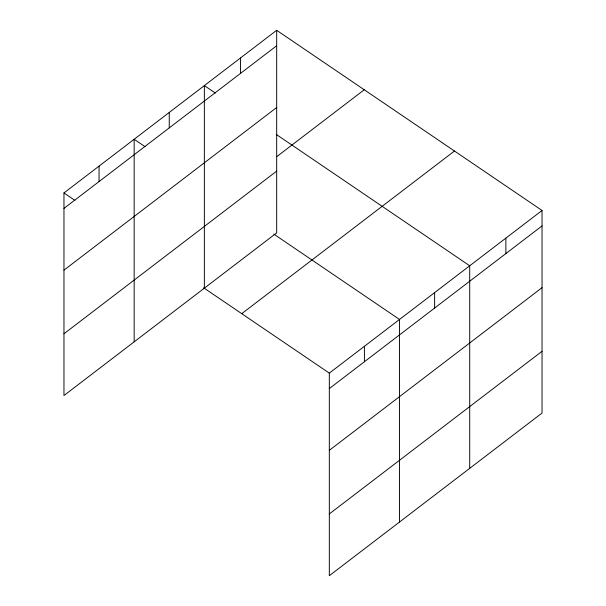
<?xml version="1.0" encoding="UTF-8"?>
<svg xmlns="http://www.w3.org/2000/svg" width="606" height="606" viewBox="0 0 606 606"><rect width="100%" height="100%" fill="white"/><g stroke="black" fill="none" stroke-linecap="round" stroke-linejoin="round"><path stroke-width="0.91" d="M542.037 210.479L542.037 413.05L329.323 575.7L329.323 373.129L542.037 210.479L276.677 30.3L63.963 192.95L63.963 395.521L276.677 232.871L276.677 30.3M63.963 208.396L276.677 45.745M63.963 270.147L276.677 107.497M276.987 156.484L364.251 89.756M63.963 333.77L276.677 171.119M241.749 313.673L454.47 151.023M329.323 388.575L542.037 225.924M329.323 450.326L542.037 287.676M329.323 513.949L542.037 351.298M215.304 93.036L204.358 85.597L204.358 288.168M276.291 134.441L469.711 265.784L469.711 468.347M145.107 146.705L134.161 139.274L134.161 341.845M273.836 234.121L399.513 319.46L399.513 522.024M63.963 192.95L74.909 200.381M203.639 287.797L329.323 373.129M505.874 238.135L505.874 253.573M434.616 292.622L434.616 308.06M364.418 346.291L364.418 361.737M240.521 57.949L240.521 73.394M169.256 112.436L169.256 127.881M99.058 166.112L99.058 181.558"/></g></svg>
